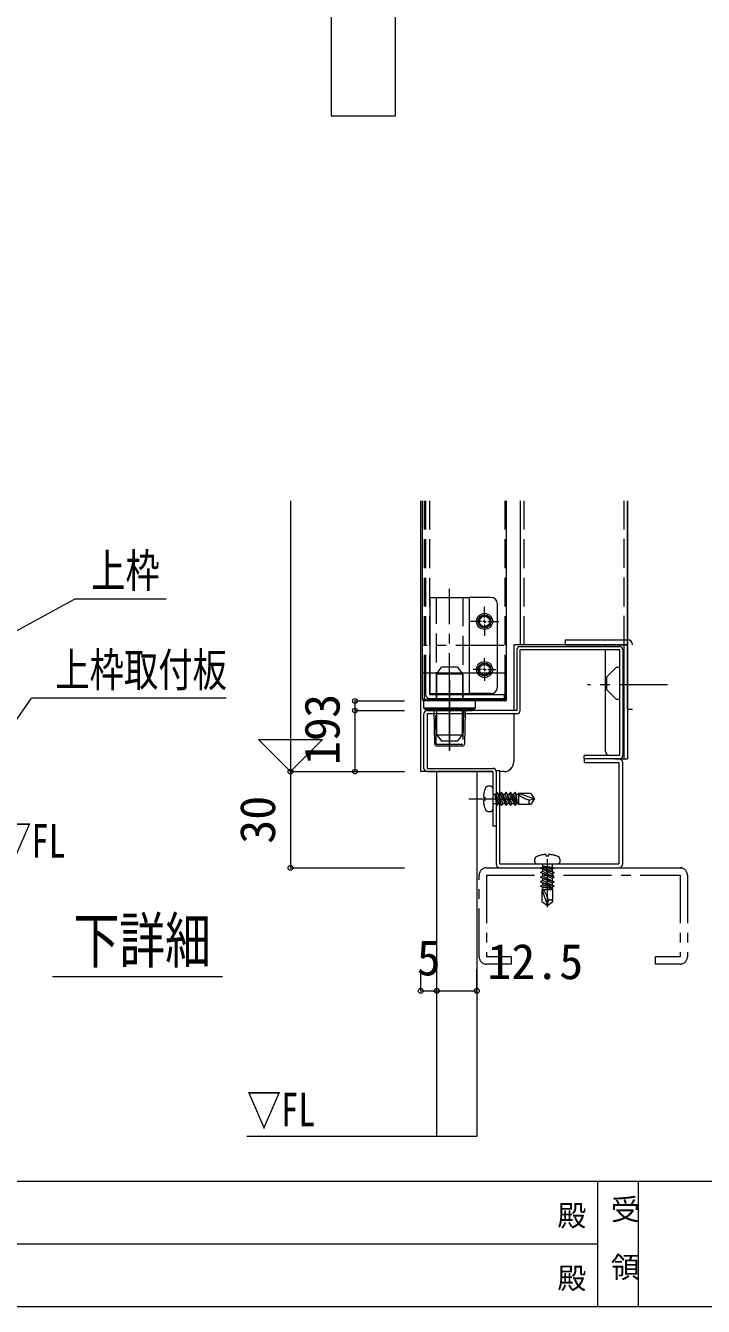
# Model space of a CAD drawing. Units: millimetres at full size, sheet at 1:3. Extents: x -616 to 554, y -508 to 310.
# Drawn here: x -340.9 to -129.4, y -508 to -108.8 of the extents above; entities that cross this region are included whole.
import ezdxf
from ezdxf.enums import TextEntityAlignment as Align

# ---------------------------------------------------------------- set-up
doc = ezdxf.new("R2010")
doc.units = ezdxf.units.MM
doc.header["$LTSCALE"] = 3
doc.header["$PDMODE"] = 32
doc.header["$PDSIZE"] = 1.5
for name, pattern in [('CHAIN1', [8, 5, -1, 1, -1]), ('DASHED3', [4, 3, -1]), ('DOUBLE_CHAIN1', [8.8, 5, -1, 0.6, -0.6, 0.6, -1])]:
    doc.linetypes.add(name, pattern=pattern)
for name, color, linetype, lineweight in [('0-1', 7, 'Continuous', 9), ('0-2', 7, 'Continuous', 9), ('0-A', 7, 'Continuous', 9)]:
    doc.layers.add(name, color=color, linetype=linetype, lineweight=lineweight)
doc.styles.add('@HGｺﾞｼｯｸM', font='')
doc.styles.add('HGｺﾞｼｯｸM', font='')
doc.styles.add('ＭＳ ゴシック', font='')
doc.styles.get('@HGｺﾞｼｯｸM').set_extended_font_data('@HGｺﾞｼｯｸM')
doc.styles.get('HGｺﾞｼｯｸM').set_extended_font_data('HGｺﾞｼｯｸM')
doc.styles.get('ＭＳ ゴシック').set_extended_font_data('MS Gothic')

msp = doc.modelspace()

# ---------------------------------------------------------------- linework, layer by layer
at = {"layer": '0-1', "linetype": 'CHAIN1'}
for p, q in [((-178.088, -383.57), (-178.088, -366.147)), ((-178.088, -373.576), (-178.088, -370.076))]:
    msp.add_line(p, q, dxfattribs=at)
at = {"layer": '0-1', "color": 3, "linetype": 'DOUBLE_CHAIN1'}
for p, q in [((-177.59, -367.585), (-177.59, -367.101)), ((-181.261, -370.076), (-174.916, -370.076)), ((-180.181, -371.378), (-179.583, -370.92)), ((-179.583, -370.076), (-179.583, -370.92)), ((-179.583, -370.674), (-175.995, -371.378)), ((-179.583, -370.674), (-176.593, -371.836)), ((-179.583, -370.674), (-176.593, -371.067)), ((-179.583, -370.92), (-175.995, -372.784)), ((-176.593, -370.076), (-176.593, -371.067)), ((-176.593, -373.242), (-180.181, -371.378)), ((-180.181, -371.378), (-175.995, -372.784)), ((-180.181, -372.784), (-179.583, -372.326)), ((-176.593, -374.649), (-180.181, -372.784)), ((-180.181, -372.784), (-175.995, -374.19)), ((-180.181, -374.19), (-179.583, -373.732)), ((-176.593, -376.055), (-180.181, -374.19)), ((-180.181, -374.19), (-175.995, -375.597)), ((-180.181, -375.597), (-179.583, -375.139)), ((-179.583, -371.688), (-179.583, -372.326)), ((-179.583, -372.326), (-175.995, -374.19)), ((-179.583, -373.095), (-179.583, -373.732)), ((-179.583, -373.732), (-175.995, -375.597)), ((-179.583, -374.501), (-179.583, -375.139)), ((-179.583, -375.139), (-175.995, -377.003)), ((-176.593, -371.836), (-176.593, -372.473)), ((-175.995, -374.19), (-176.593, -374.649)), ((-176.593, -374.649), (-176.593, -375.286)), ((-180.181, -375.597), (-175.995, -377.003)), ((-176.593, -377.461), (-180.181, -375.597)), ((-180.181, -377.003), (-176.593, -377.706)), ((-179.808, -378.05), (-176.369, -378.05)), ((-179.808, -378.05), (-178.088, -383.033)), ((-179.808, -378.05), (-179.808, -381.784)), ((-179.583, -375.908), (-179.583, -376.545)), ((-179.583, -377.314), (-179.583, -378.05)), ((-175.995, -377.003), (-176.593, -377.461)), ((-176.593, -377.461), (-176.593, -378.05)), ((-176.369, -381.784), (-176.369, -378.05)), ((-179.808, -381.784), (-178.088, -383.033)), ((-178.088, -383.033), (-177.701, -381.589)), ((-178.088, -383.033), (-176.369, -381.784))]:
    msp.add_line(p, q, dxfattribs=at)
at = {"layer": '0-1'}
msp.add_line((-178.088, -381.924), (-178.088, -376.438), dxfattribs=at)
at = {"layer": '0-1', "color": 5}
for p, q in [((-616.304, -468.978), (553.696, -468.978)), ((-162.39, -507.978), (-162.39, -468.978)), ((-149.64, -507.978), (-149.64, -468.978)), ((-382.89, -488.478), (-162.39, -488.478)), ((-616.304, -507.978), (553.696, -507.978))]:
    msp.add_line(p, q, dxfattribs=at)
at = {"layer": '0-1', "color": 3, "linetype": 'DOUBLE_CHAIN1'}
for points in [[(-178.587, -367.101), (-178.587, -367.585), (-177.59, -367.585)], [(-176.593, -371.067), (-175.995, -371.378), (-176.593, -371.836)], [(-175.995, -372.784), (-176.593, -373.242), (-176.593, -373.88)], [(-179.583, -377.314), (-180.181, -377.003), (-179.583, -376.545)], [(-179.583, -377.314), (-176.593, -377.706), (-179.583, -376.545)], [(-175.995, -375.597), (-176.593, -376.055), (-176.593, -376.693)]]:
    msp.add_lwpolyline(points, dxfattribs=at)
for centre, radius, start, end in [((-178.088, -375.558), 8.472, 93.37229, 115.05762), ((-178.088, -375.558), 8.472, 64.94238, 86.62771), ((-180.082, -369.08), 1.993, 143.1301, 189.59407), ((-181.261, -369.279), 0.797, 189.59407, 270), ((-174.916, -369.279), 0.797, 270, 350.40593), ((-176.095, -369.08), 1.993, 350.40593, 36.8699), ((-180.16, -379.452), 1.446, 31.81952, 75.90529), ((-187.643, -384.096), 10.253, 14.15018, 31.81952), ((-177.085, -382.029), 0.757, 18.86553, 144.48503)]:
    msp.add_arc(centre, radius, start, end, dxfattribs=at)
at = {"layer": '0-2'}
for p, q in [((-258.232, -256.846), (-258.232, -341.276)), ((-217.588, -341.276), (-217.588, -256.846)), ((-217.088, -318.676), (-217.088, -256.846)), ((-190.788, -318.676), (-190.788, -256.846)), ((-186.477, -301.776), (-186.477, -256.846)), ((-153.088, -256.846), (-153.088, -337.276)), ((-153.088, -321.776), (-153.088, -256.846)), ((-214.688, -316.976), (-214.688, -286.976)), ((-214.688, -286.976), (-202.488, -286.976)), ((-202.488, -286.976), (-202.488, -316.976)), ((-195.688, -286.976), (-202.488, -286.976)), ((-363.277, -307.949), (-325.636, -287.507)), ((-193.688, -314.976), (-193.688, -288.976)), ((-188.588, -301.776), (-188.588, -322.276)), ((-153.088, -301.776), (-188.588, -301.776)), ((-187.588, -303.276), (-187.588, -322.276)), ((-186.588, -302.276), (-155.588, -302.276)), ((-186.588, -303.276), (-155.588, -303.276)), ((-186.588, -322.276), (-186.588, -303.276)), ((-172.488, -300.176), (-172.488, -301.776)), ((-172.488, -300.176), (-153.088, -300.176)), ((-172.488, -301.776), (-153.088, -301.776)), ((-160.088, -301.776), (-160.088, -302.276)), ((-160.088, -303.276), (-160.088, -334.276)), ((-155.588, -303.276), (-155.588, -336.276)), ((-154.588, -303.276), (-154.588, -336.276)), ((-154.088, -337.276), (-154.088, -301.776)), ((-190.788, -310.576), (-217.088, -310.576)), ((-216.488, -310.576), (-216.488, -318.676)), ((-216.088, -310.576), (-216.088, -317.276)), ((-214.888, -310.576), (-214.888, -317.276)), ((-191.388, -310.576), (-191.388, -319.276)), ((-159.488, -311.776), (-156.488, -308.776)), ((-156.488, -308.776), (-155.588, -308.776)), ((-154.588, -308.776), (-154.088, -308.776)), ((-159.488, -315.776), (-159.488, -311.776)), ((-238.105, -319.276), (-222.672, -319.276)), ((-238.105, -322.276), (-238.105, -319.276)), ((-217.088, -318.676), (-191.388, -318.676)), ((-191.388, -319.276), (-216.488, -319.276)), ((-214.888, -318.476), (-191.588, -318.476)), ((-214.688, -316.976), (-202.488, -316.976)), ((-195.688, -316.976), (-202.488, -316.976)), ((-156.488, -318.776), (-159.488, -315.776)), ((-155.588, -318.776), (-156.488, -318.776)), ((-154.088, -318.776), (-154.588, -318.776)), ((-238.105, -322.276), (-222.672, -322.276)), ((-238.105, -341.276), (-238.105, -322.276)), ((-216.588, -340.276), (-216.588, -323.276)), ((-187.588, -322.276), (-215.588, -322.276)), ((-188.588, -323.276), (-188.588, -338.276)), ((-153.088, -321.776), (-151.488, -321.776)), ((-268.232, -331.276), (-248.232, -331.276)), ((-258.232, -341.276), (-268.232, -331.276)), ((-258.232, -341.276), (-248.232, -331.276)), ((-155.588, -336.276), (-166.588, -336.276)), ((-166.588, -337.276), (-166.588, -336.276)), ((-155.588, -337.276), (-166.588, -337.276)), ((-155.788, -337.276), (-166.588, -337.276)), ((-166.588, -337.276), (-166.588, -338.476)), ((-166.588, -338.476), (-155.788, -338.476)), ((-157.088, -337.276), (-153.088, -337.276)), ((-155.788, -338.476), (-155.788, -370.076)), ((-154.588, -370.076), (-154.588, -338.476)), ((-258.232, -341.276), (-222.672, -341.276)), ((-258.232, -341.276), (-258.232, -371.277)), ((-258.232, -341.276), (-222.672, -341.276)), ((-238.105, -341.276), (-222.672, -341.276)), ((-195.088, -341.276), (-217.588, -341.276)), ((-215.588, -340.276), (-195.088, -340.276)), ((-215.588, -341.276), (-195.088, -341.276)), ((-195.088, -341.276), (-195.088, -358.276)), ((-192.888, -341.076), (-194.088, -341.076)), ((-194.088, -341.076), (-194.088, -370.076)), ((-194.088, -341.276), (-194.088, -358.276)), ((-192.888, -370.076), (-192.888, -341.076)), ((-191.588, -341.276), (-192.888, -341.276)), ((-194.088, -358.276), (-195.088, -358.276)), ((-192.888, -370.076), (-155.788, -370.076)), ((-258.232, -371.277), (-222.672, -371.277)), ((-192.888, -371.276), (-135.788, -371.276)), ((-217.588, -409.615), (-217.588, -402.972)), ((-212.588, -409.615), (-212.588, -402.972)), ((-200.088, -409.615), (-200.088, -402.972)), ((-217.588, -409.615), (-212.588, -409.615)), ((-212.588, -409.615), (-200.088, -409.615)), ((-200.088, -454.998), (-271.85, -454.998))]:
    msp.add_line(p, q, dxfattribs=at)
at = {"layer": '0-2', "linetype": 'DASHED3'}
for p, q in [((-216.488, -256.846), (-216.488, -310.576)), ((-216.088, -256.846), (-216.088, -310.576)), ((-214.888, -256.846), (-214.888, -310.576)), ((-191.388, -256.846), (-191.388, -310.576)), ((-212.688, -319.276), (-212.688, -286.976)), ((-204.488, -286.976), (-204.488, -319.276))]:
    msp.add_line(p, q, dxfattribs=at)
at = {"layer": '0-2', "color": 5, "linetype": 'DASHED3'}
for p, q in [((-185.477, -256.846), (-185.477, -301.776)), ((-154.088, -301.776), (-154.088, -256.846))]:
    msp.add_line(p, q, dxfattribs=at)
at = {"layer": '0-2', "linetype": 'CHAIN1'}
for p, q in [((-208.588, -319.347), (-208.588, -284.292)), ((-191.625, -301.976), (-216.688, -301.976)), ((-199.388, -398.977), (-199.388, -373.576)), ((-197.088, -371.277), (-135.788, -371.277)), ((-197.088, -373.576), (-197.088, -398.977)), ((-197.088, -373.576), (-136.688, -373.576)), ((-136.688, -373.576), (-136.688, -398.977)), ((-134.388, -373.576), (-134.388, -398.977)), ((-189.388, -398.977), (-197.088, -398.977)), ((-189.388, -398.977), (-189.388, -401.277)), ((-136.688, -398.977), (-144.388, -398.977)), ((-144.388, -401.277), (-144.388, -398.977)), ((-189.388, -401.277), (-197.088, -401.277)), ((-136.688, -401.277), (-144.388, -401.277))]:
    msp.add_line(p, q, dxfattribs=at)
at = {"layer": '0-2', "color": 6}
for p, q in [((-296.989, -287.507), (-325.636, -287.507)), ((-362.718, -352.171), (-339.057, -318.423)), ((-278.349, -318.423), (-339.057, -318.423)), ((-197.088, -371.276), (-136.688, -371.276)), ((-332.536, -405.203), (-279.487, -405.203))]:
    msp.add_line(p, q, dxfattribs=at)
at = {"layer": '0-2', "color": 4, "linetype": 'CHAIN1'}
for p, q in [((-197.688, -293.476), (-197.688, -289.976)), ((-198.688, -294.476), (-202.188, -294.476)), ((-197.688, -294.476), (-198.188, -294.476)), ((-197.688, -294.476), (-197.688, -293.976)), ((-197.688, -294.476), (-197.688, -294.976)), ((-197.688, -294.476), (-197.188, -294.476)), ((-196.688, -294.476), (-193.188, -294.476)), ((-197.688, -295.476), (-197.688, -298.976)), ((-208.588, -334.552), (-208.588, -306.671)), ((-197.688, -308.476), (-197.688, -305.926)), ((-198.688, -309.476), (-201.238, -309.476)), ((-197.688, -309.476), (-198.188, -309.476)), ((-197.688, -309.476), (-197.688, -308.976)), ((-197.688, -309.476), (-197.688, -309.976)), ((-197.688, -309.476), (-197.188, -309.476)), ((-197.688, -310.476), (-197.688, -313.026)), ((-196.688, -309.476), (-194.138, -309.476)), ((-208.588, -319.776), (-208.588, -335.418))]:
    msp.add_line(p, q, dxfattribs=at)
at = {"layer": '0-2', "color": 4}
for p, q in [((-212.588, -310.776), (-211.088, -308.776)), ((-212.588, -310.776), (-208.588, -310.776)), ((-212.588, -318.776), (-212.588, -310.776)), ((-208.588, -308.776), (-211.088, -308.776)), ((-206.088, -308.776), (-208.588, -308.776)), ((-208.588, -310.776), (-204.588, -310.776)), ((-206.088, -308.776), (-204.588, -310.776)), ((-204.588, -310.776), (-204.588, -318.776)), ((-216.588, -319.076), (-216.288, -318.776)), ((-216.588, -321.476), (-216.588, -319.076)), ((-216.588, -319.076), (-208.588, -319.076)), ((-208.588, -318.776), (-216.288, -318.776)), ((-200.888, -318.776), (-208.588, -318.776)), ((-208.588, -319.076), (-200.588, -319.076)), ((-200.888, -318.776), (-200.588, -319.076)), ((-200.588, -321.476), (-216.588, -321.476)), ((-216.288, -321.776), (-216.588, -321.476)), ((-216.288, -321.776), (-200.888, -321.776)), ((-215.588, -321.776), (-208.588, -321.776)), ((-215.588, -322.276), (-215.588, -321.776)), ((-215.588, -322.276), (-208.588, -322.276)), ((-213.245, -332.784), (-213.396, -322.276)), ((-212.588, -329.776), (-212.588, -321.776)), ((-208.588, -321.776), (-201.588, -321.776)), ((-208.588, -322.276), (-201.588, -322.276)), ((-203.781, -322.276), (-203.931, -332.784)), ((-201.588, -321.776), (-201.588, -322.276)), ((-212.588, -329.776), (-211.088, -331.776)), ((-206.088, -331.776), (-204.588, -329.776)), ((-212.745, -333.276), (-208.588, -333.276)), ((-208.588, -331.776), (-211.088, -331.776)), ((-206.088, -331.776), (-208.588, -331.776)), ((-208.588, -333.276), (-204.431, -333.276))]:
    msp.add_line(p, q, dxfattribs=at)
at = {"layer": '0-2', "color": 2, "linetype": 'CHAIN1'}
for p, q in [((-208.588, -312.776), (-208.588, -331.776)), ((-140.588, -314.276), (-165.588, -314.276)), ((-202.588, -349.776), (-187.588, -349.776))]:
    msp.add_line(p, q, dxfattribs=at)
at = {"layer": '0-2', "color": 4, "linetype": 'DASHED3'}
for p, q in [((-212.745, -332.776), (-212.895, -322.276)), ((-204.281, -322.276), (-204.431, -332.776)), ((-212.745, -332.776), (-208.588, -332.776)), ((-208.588, -332.776), (-204.431, -332.776))]:
    msp.add_line(p, q, dxfattribs=at)
at = {"layer": '0-2', "color": 2}
for p, q in [((-212.588, -341.276), (-200.088, -341.276)), ((-212.588, -454.998), (-212.588, -341.276)), ((-200.088, -341.276), (-200.088, -454.998))]:
    msp.add_line(p, q, dxfattribs=at)
at = {"layer": '0-2', "color": 3, "linetype": 'DOUBLE_CHAIN1'}
for p, q in [((-195.088, -346.604), (-195.088, -352.949)), ((-197.58, -350.275), (-198.064, -350.275)), ((-195.088, -348.281), (-194.245, -348.281)), ((-195.088, -351.271), (-194.098, -351.271)), ((-194.49, -348.281), (-193.787, -351.869)), ((-194.49, -348.281), (-193.329, -351.271)), ((-194.49, -348.281), (-194.098, -351.271)), ((-193.787, -347.683), (-194.245, -348.281)), ((-194.245, -348.281), (-192.381, -351.869)), ((-191.923, -351.271), (-193.787, -347.683)), ((-193.787, -347.683), (-192.381, -351.869)), ((-193.476, -348.281), (-192.839, -348.281)), ((-193.329, -351.271), (-192.692, -351.271)), ((-192.381, -347.683), (-192.839, -348.281)), ((-192.839, -348.281), (-190.974, -351.869)), ((-190.516, -351.271), (-192.381, -347.683)), ((-192.381, -347.683), (-190.974, -351.869)), ((-192.07, -348.281), (-191.432, -348.281)), ((-190.974, -347.683), (-191.432, -348.281)), ((-191.432, -348.281), (-189.568, -351.869)), ((-189.11, -351.271), (-190.974, -347.683)), ((-190.974, -347.683), (-189.568, -351.869)), ((-190.974, -351.869), (-190.516, -351.271)), ((-190.664, -348.281), (-190.026, -348.281)), ((-190.516, -351.271), (-189.879, -351.271)), ((-189.568, -347.683), (-190.026, -348.281)), ((-190.026, -348.281), (-188.162, -351.869)), ((-189.568, -347.683), (-188.162, -351.869)), ((-187.703, -351.271), (-189.568, -347.683)), ((-189.257, -348.281), (-188.62, -348.281)), ((-188.162, -347.683), (-187.458, -351.271)), ((-188.162, -351.869), (-187.703, -351.271)), ((-187.851, -348.281), (-187.115, -348.281)), ((-187.703, -351.271), (-187.115, -351.271)), ((-187.115, -348.057), (-187.115, -351.496)), ((-187.115, -348.057), (-182.132, -349.776)), ((-187.115, -348.057), (-183.381, -348.057)), ((-182.132, -349.776), (-183.576, -350.163)), ((-183.381, -348.057), (-182.132, -349.776)), ((-182.132, -349.776), (-183.381, -351.496)), ((-183.381, -351.496), (-187.115, -351.496))]:
    msp.add_line(p, q, dxfattribs=at)
at = {"layer": '0-2'}
msp.add_lwpolyline([(-245.493, -136.93), (-225.493, -136.93), (-225.493, -36.93), (-245.493, -36.93)], close=True, dxfattribs=at)
for points in [[(-214.888, -317.276), (-191.588, -317.276), (-191.588, -318.476)], [(-187.588, -323.276), (-215.588, -323.276), (-215.588, -340.276)]]:
    msp.add_lwpolyline(points, dxfattribs=at)
at = {"layer": '0-2', "color": 4}
for points in [[(-200.588, -319.076), (-200.588, -321.476), (-200.888, -321.776)], [(-212.588, -329.776), (-208.588, -329.776), (-204.588, -329.776), (-204.588, -321.776)]]:
    msp.add_lwpolyline(points, dxfattribs=at)
at = {"layer": '0-2', "color": 3, "linetype": 'DOUBLE_CHAIN1'}
for points in [[(-198.064, -349.278), (-197.58, -349.278), (-197.58, -350.275)], [(-194.098, -351.271), (-193.787, -351.869), (-193.329, -351.271)], [(-192.381, -351.869), (-191.923, -351.271), (-191.285, -351.271)], [(-189.568, -351.869), (-189.11, -351.271), (-188.472, -351.271)], [(-187.851, -348.281), (-188.162, -347.683), (-188.62, -348.281)], [(-187.851, -348.281), (-187.458, -351.271), (-188.62, -348.281)]]:
    msp.add_lwpolyline(points, dxfattribs=at)
at = {"layer": '0-2'}
for centre, radius in [((-197.688, -294.476), 2.5), ((-197.688, -294.476), 2), ((-197.688, -294.476), 1.65), ((-197.688, -309.476), 2.5), ((-197.688, -309.476), 2), ((-197.688, -309.476), 1.65)]:
    msp.add_circle(centre, radius, dxfattribs=at)
for centre, radius, start, end in [((-195.688, -288.976), 2, 0, 90), ((-186.588, -303.276), 1, 90, 180), ((-155.588, -303.276), 1, 0, 90), ((-153.088, -301.776), 1.6, 0, 90), ((-195.688, -314.976), 2, 270, 0), ((-216.488, -318.676), 0.6, 180, 270), ((-214.888, -317.276), 1.2, 180, 270), ((-191.388, -318.676), 0.6, 270, 0), ((-215.588, -323.276), 1, 90, 180), ((-187.588, -322.276), 1, 270, 0), ((-157.088, -334.276), 3, 180, 221.81031), ((-191.588, -338.276), 3, 270, 0), ((-155.788, -338.476), 1.2, 0, 90), ((-155.588, -336.276), 1, 270, 0), ((-215.588, -340.276), 1, 180, 270), ((-195.088, -341.276), 1, 0, 90), ((-192.888, -370.076), 1.2, 180, 270), ((-155.788, -370.076), 1.2, 270, 0)]:
    msp.add_arc(centre, radius, start, end, dxfattribs=at)
at = {"layer": '0-2', "color": 4}
for centre, start, end in [((-212.745, -332.776), 180.81845, 270), ((-204.431, -332.776), 270, 359.18155)]:
    msp.add_arc(centre, 0.5, start, end, dxfattribs=at)
at = {"layer": '0-2', "color": 3, "linetype": 'DOUBLE_CHAIN1'}
for centre, radius, start, end in [((-189.607, -349.776), 8.472, 154.94239, 176.62771), ((-196.085, -347.783), 1.993, 80.40593, 126.8699), ((-195.886, -346.604), 0.797, 0, 80.40593), ((-189.607, -349.776), 8.472, 183.37229, 205.05761), ((-185.713, -347.705), 1.446, 194.09471, 238.18048), ((-181.069, -340.222), 10.253, 238.18048, 255.84982), ((-183.136, -350.779), 0.757, 125.51497, 251.13447), ((-196.085, -351.77), 1.993, 233.1301, 279.59407), ((-195.886, -352.949), 0.797, 279.59407, 0)]:
    msp.add_arc(centre, radius, start, end, dxfattribs=at)
at = {"layer": '0-2', "linetype": 'CHAIN1'}
for centre, start, end in [((-197.088, -373.577), 90, 180), ((-136.688, -373.577), 0, 90), ((-197.088, -398.977), 180, 270), ((-136.688, -398.977), 270, 0)]:
    msp.add_arc(centre, 2.3, start, end, dxfattribs=at)
at = {"layer": '0-2'}
for p in [(-238.105, -319.276), (-238.105, -322.276), (-258.232, -341.276), (-238.105, -341.276), (-258.232, -371.277), (-217.588, -409.615), (-212.588, -409.615), (-200.088, -409.615)]:
    msp.add_point(p, dxfattribs=at)

# ---------------------------------------------------------------- texts
at = {"layer": '0-1', "color": 2, "style": '@HGｺﾞｼｯｸM'}
msp.add_text('受\u3000領', height=6.598, rotation=270, dxfattribs=at).set_placement((-159.165, -473.146), align=Align.BOTTOM_LEFT)
at = {"layer": '0-1', "color": 2, "style": 'HGｺﾞｼｯｸM'}
for p in [(-174.952, -484.974), (-174.952, -504.474)]:
    msp.add_text('殿', height=6.598, dxfattribs=at).set_placement(p, align=Align.BOTTOM_LEFT)
at = {"layer": '0-2', "style": 'ＭＳ ゴシック', "width": 0.75}
for s, p in [('上枠', (-320.434, -287.011)), ('上枠取付板', (-331.624, -317.927)), ('▽FL', (-349.753, -371.276)), ('▽FL', (-271.85, -454.998))]:
    msp.add_text(s, height=10.47, dxfattribs=at).set_placement(p, align=Align.BOTTOM_LEFT)
at = {"layer": '0-2', "style": 'ＭＳ ゴシック'}
for s, p in [('3', (-239.605, -324.526)), ('19', (-239.605, -339.284)), ('30', (-259.732, -363.784))]:
    msp.add_text(s, height=11, rotation=90, dxfattribs=at).set_placement(p, align=Align.BOTTOM_LEFT)
for s, p in [('5', (-218.838, -408.115)), ('12.5', (-196.827, -409.266))]:
    msp.add_text(s, height=11, dxfattribs=at).set_placement(p, align=Align.BOTTOM_LEFT)
at = {"layer": '0-A', "style": 'ＭＳ ゴシック', "width": 0.75}
msp.add_text('下詳細', height=13.96, dxfattribs=at).set_placement((-325.927, -405.061), align=Align.BOTTOM_LEFT)

doc.saveas('drawing.dxf')
